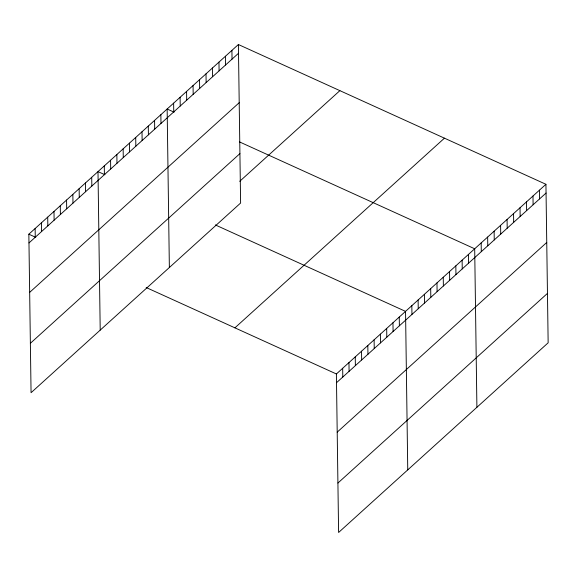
<?xml version="1.0" encoding="UTF-8"?>
<svg xmlns="http://www.w3.org/2000/svg" width="577" height="577" viewBox="0 0 577 577"><rect width="100%" height="100%" fill="white"/><g stroke="black" fill="none" stroke-linecap="round" stroke-linejoin="round"><path stroke-width="0.87" d="M238.395 44.523L240.609 203.032L31.064 392.706L28.85 234.197L238.395 44.523L545.936 184.294L548.15 342.803L338.605 532.477L336.391 373.968L545.936 184.294M28.973 242.946L238.517 53.272M29.665 292.366L239.21 102.692M30.372 343.286L239.917 153.612M239.722 181.315L339.882 90.647M234.904 327.844L444.449 138.17M336.514 382.71L546.058 193.043M337.206 432.137L546.751 242.463M337.913 483.05L547.458 293.383M174.066 112.162L167.15 109.017L169.364 267.519M239.419 141.863L474.691 248.781L476.905 407.29M104.92 174.752L97.996 171.607L100.21 330.116M215.329 224.929L405.544 311.378L407.751 469.88M28.85 234.197L35.767 237.342M146.183 287.526L336.391 373.968M539.459 190.158L539.582 198.899M532.982 196.021L533.105 204.763M526.505 201.885L526.628 210.627M520.028 207.749L520.151 216.49M513.552 213.605L513.674 222.354M507.075 219.469L507.197 228.218M500.598 225.333L500.721 234.074M494.121 231.197L494.244 239.938M487.644 237.06L487.767 245.802M481.168 242.924L481.29 251.666M468.409 254.471L468.524 263.22M462.119 260.162L462.242 268.911M455.83 265.853L455.953 274.602M449.548 271.543L449.671 280.292M443.259 277.234L443.381 285.983M436.977 282.925L437.092 291.666M430.687 288.615L430.81 297.357M424.398 294.306L424.521 303.048M418.116 299.997L418.238 308.738M411.827 305.687L411.949 314.429M399.255 317.069L399.378 325.81M392.966 322.759L393.088 331.501M386.684 328.45L386.806 337.192M380.394 334.141L380.517 342.882M374.112 339.824L374.235 348.573M367.823 345.515L367.946 354.264M361.534 351.205L361.656 359.954M355.252 356.896L355.374 365.645M348.962 362.587L349.085 371.336M342.68 368.277L342.803 377.026M231.918 50.387L232.041 59.135M225.441 56.25L225.564 64.999M218.964 62.114L219.087 70.856M212.487 67.978L212.61 76.719M206.011 73.842L206.133 82.583M199.534 79.698L199.656 88.447M193.057 85.562L193.18 94.311M186.58 91.426L186.703 100.174M180.103 97.289L180.226 106.031M173.627 103.153L173.749 111.895M160.86 114.708L160.983 123.449M154.578 120.398L154.701 129.14M148.289 126.089L148.412 134.83M142.007 131.772L142.13 140.521M135.718 137.463L135.84 146.212M129.428 143.154L129.551 151.902M123.146 148.844L123.269 157.593M116.857 154.535L116.98 163.284M110.575 160.226L110.697 168.974M104.286 165.916L104.408 174.658M91.714 177.298L91.837 186.039M85.425 182.988L85.547 191.73M79.143 188.679L79.265 197.421M72.853 194.37L72.976 203.111M66.571 200.06L66.687 208.802M60.282 205.751L60.405 214.493M53.993 211.442L54.115 220.183M47.711 217.132L47.833 225.874M41.421 222.816L41.544 231.565M35.139 228.506L35.262 237.255"/></g></svg>
